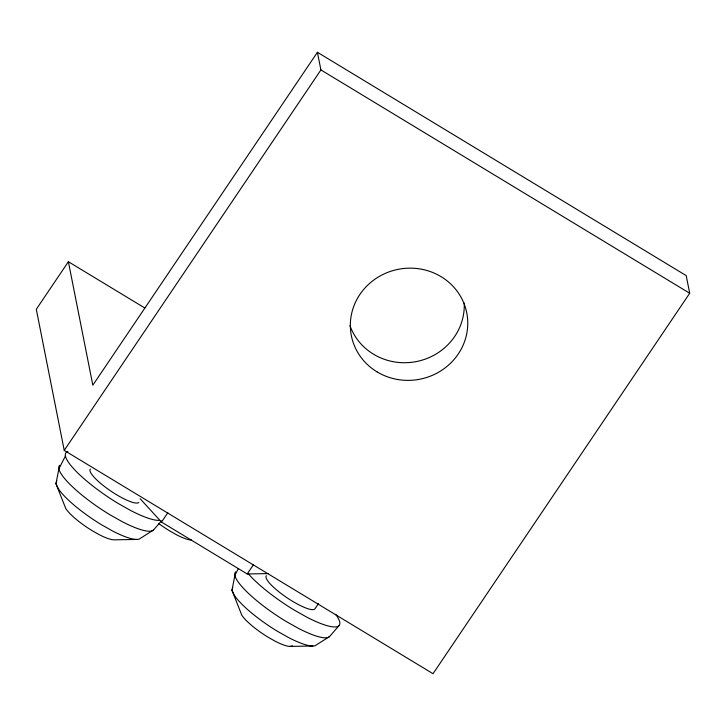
<?xml version="1.0" encoding="UTF-8"?>
<svg xmlns="http://www.w3.org/2000/svg" width="726" height="726" viewBox="0 0 726 726"><rect width="100%" height="100%" fill="white"/><g stroke="black" fill="none" stroke-linecap="round" stroke-linejoin="round"><path stroke-width="1.09" d="M56.764 480.775L55.975 483.77L65.794 508.59A31.245 6.897 34 0 0 92.393 530.815L99.09 534.59A31.245 6.897 34 0 0 114.091 539.826L136.851 539.445M232.756 587.352L231.975 590.347L241.785 615.167A31.245 6.897 34 0 0 268.393 637.392L275.09 641.167A31.245 6.897 34 0 0 292.242 645.723M65.431 456.001L58.888 468.778L55.975 483.77L58.325 488.662A50.802 11.208 34 0 0 101.576 524.789L112.466 530.924A50.802 11.208 34 0 0 140.363 538.338L153.531 529.998L161.544 520.778M238.409 568.476L234.879 575.364L231.975 590.347L234.316 595.238A50.802 11.208 34 0 0 277.577 631.366L288.458 637.501A50.802 11.208 34 0 0 316.355 644.915L329.522 636.575L338.997 625.685M68.38 261.723L36.3 309.285L64.242 450.383L433.032 673.71L689.7 293.259L686.206 275.617L317.416 52.29L92.828 385.188L68.38 261.723L144.855 308.033M64.242 450.383L320.91 69.923L317.416 52.29M268.193 573.594L247.194 573.967L161.526 522.085L167.815 512.765M247.194 573.967L253.483 564.647M318.578 603.424L314.803 609.014A29.412 6.489 34 0 1 285.926 597.017A29.412 6.489 34 0 1 266.397 575.691M290.082 646.403L312.842 646.022M320.91 69.923L689.7 293.259M140.145 498.735L161.526 522.085M158.93 520.388A58.815 12.977 34 0 1 130.707 510.523L118.093 503.417A58.815 12.977 34 0 1 67.836 451.518M153.531 529.998A57.055 12.587 34 0 1 122.204 521.667L109.971 514.779A57.055 12.587 34 0 1 59.632 465.339M138.802 502.437A29.412 6.489 34 0 1 109.925 490.44A29.412 6.489 34 0 1 90.405 469.114M464.213 302.996A58.815 56.002 -11.2 0 1 416.479 361.548A58.815 56.002 -11.2 0 1 349.977 325.693M335.612 614.314A58.815 12.977 34 0 1 306.699 617.1L294.094 609.994A58.815 12.977 34 0 1 248.228 573.667M329.522 636.575A57.055 12.587 34 0 1 298.195 628.244L285.962 621.356A57.055 12.587 34 0 1 235.632 571.916M191.555 540.035A31.245 6.897 34 0 1 176.563 534.799L169.866 531.024A31.245 6.897 34 0 1 158.912 523.655M376.966 371.821A58.815 56.002 -11.2 0 0 467.68 326.273A58.815 56.002 -11.2 0 0 382.511 274.691A58.815 56.002 -11.2 0 0 376.966 371.821"/></g></svg>
